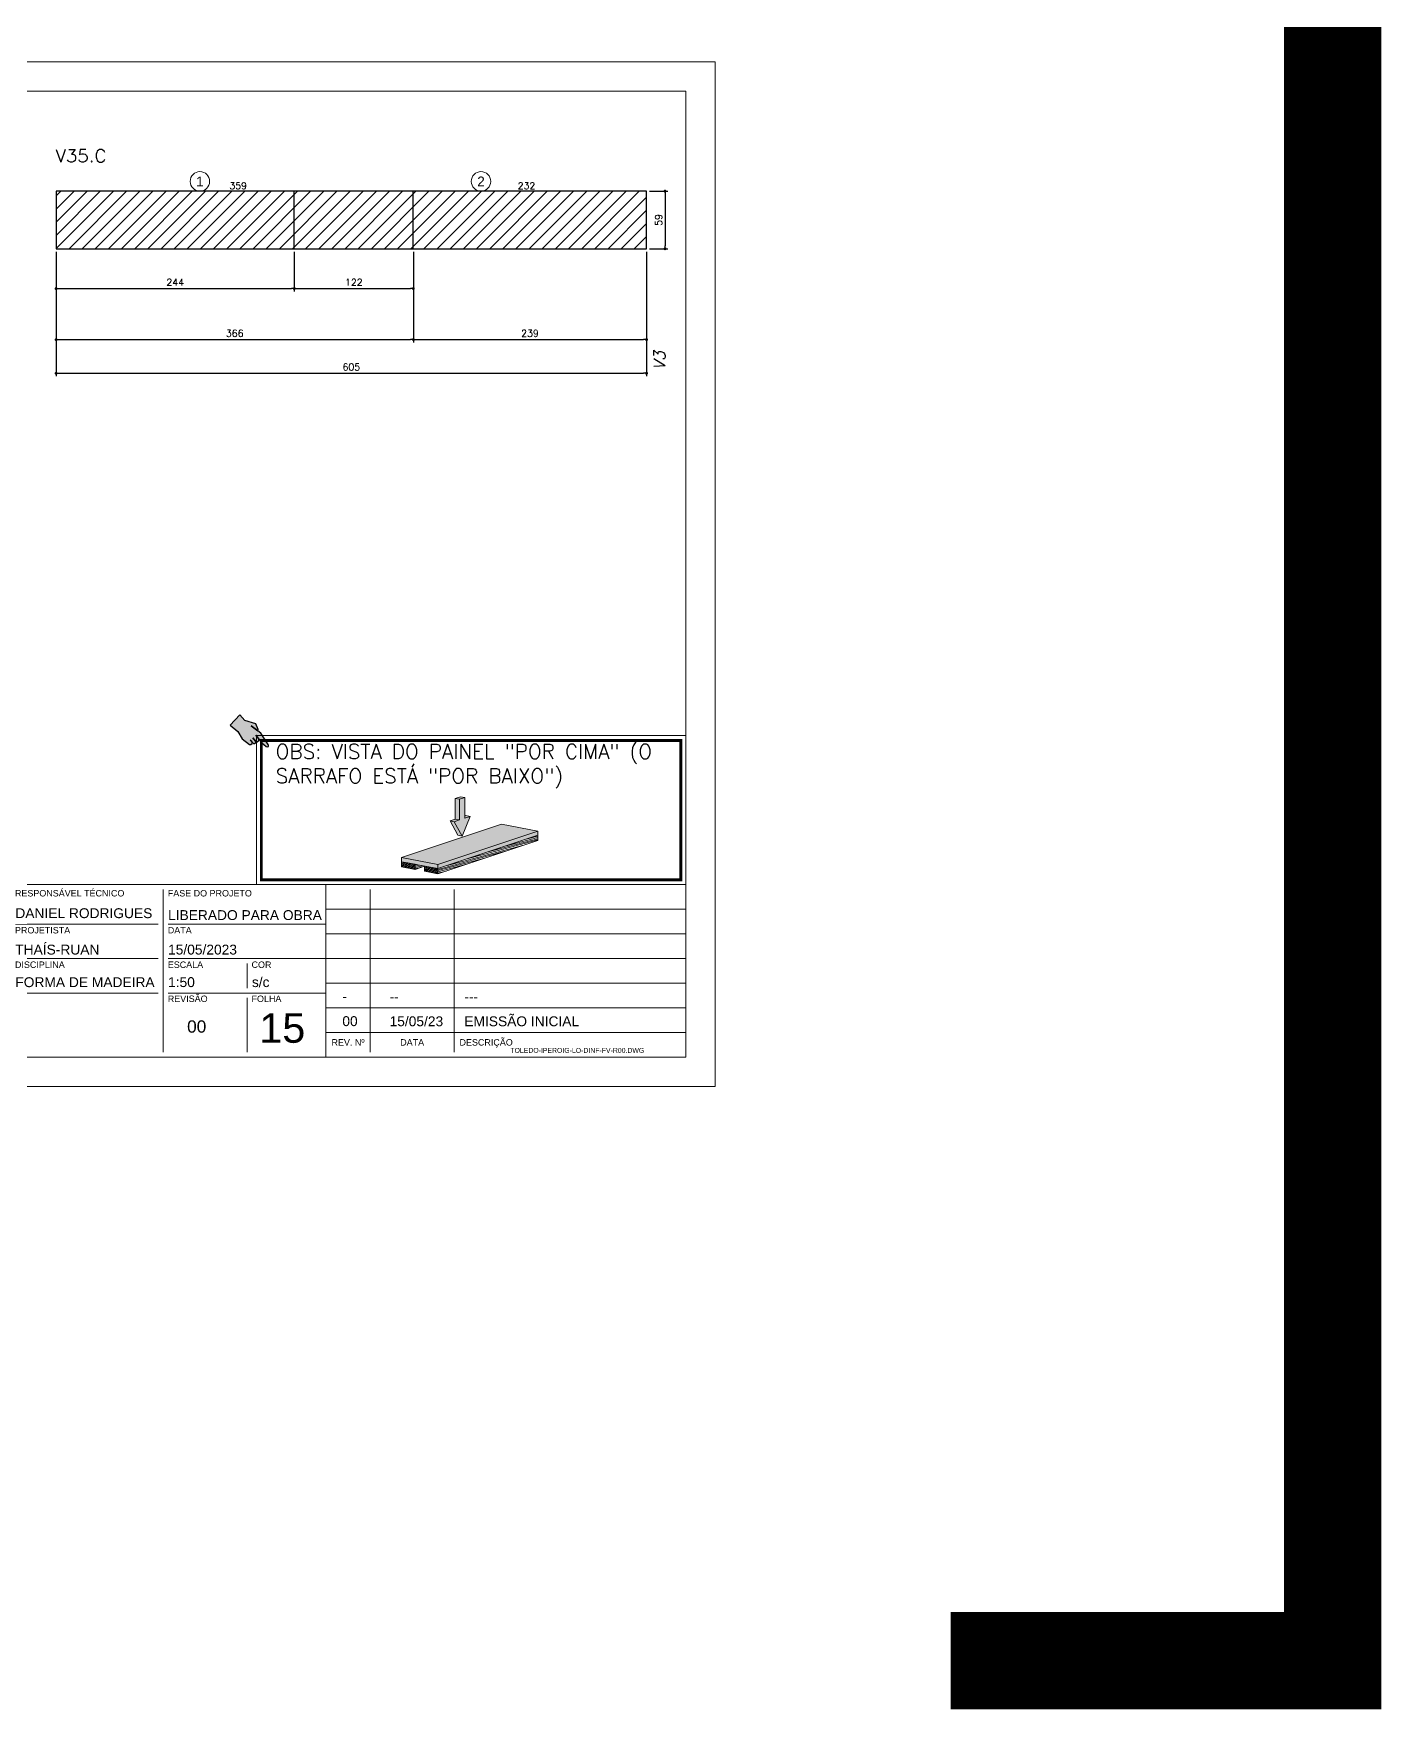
# Model space of a CAD drawing. Extents: x -20676 to 4767, y -817 to 14270.
# Drawn here: x -15135 to -13753, y 4594 to 6311 of the extents above; entities that cross this region are included whole.
import ezdxf
from ezdxf.enums import TextEntityAlignment as Align
from ezdxf.lldxf.tags import DXFTag

# ---------------------------------------------------------------- set-up
doc = ezdxf.new("R2010")
doc.units = 0
doc.header["$PDMODE"] = 2
doc.header["$PDSIZE"] = 10
doc.linetypes.add('CABLIN', pattern=[0.35, 0.25, -0.1])
doc.layers.get('0').update_dxf_attribs({"lineweight": 13})
doc.layers.get('Defpoints').update_dxf_attribs({"lineweight": 13})
for name, color, linetype, lineweight in [('contorno de painel', 7, 'Continuous', 13), ('FOLHA MB', 7, 'Continuous', 13), ('HACHURACONCRETO', 7, 'Continuous', 13), ('REAPROVEITAMENTO', 1, 'Continuous', 13), ('Romaneio', 1, 'Continuous', 13), ('texto de viga', 7, 'Continuous', 13)]:
    doc.layers.add(name, color=color, linetype=linetype, lineweight=lineweight)
for name, color, linetype in [('Cota Sarrafo', 180, 'Continuous'), ('MB_LOGO', 254, 'Continuous'), ('Painéis', 200, 'Continuous'), ('REGUA-80', 111, 'Continuous'), ('TEXTO_GERAL', 7, 'Continuous'), ('va165-sec', 5, 'DASHED')]:
    doc.layers.add(name, color=color, linetype=linetype)
doc.styles.add('ARIAL', font='arial.ttf', dxfattribs={"oblique": 15, "height": 25})
doc.styles.add('MB_C01', font='arial.ttf', dxfattribs={"height": 1.3})
doc.styles.add('MB_C02', font='arial.ttf', dxfattribs={"height": 2})
doc.styles.add('MB_C03', font='arial.ttf', dxfattribs={"height": 2.5})
doc.styles.add('MB_C04', font='arial.ttf', dxfattribs={"height": 6})
doc.styles.add('MB_LOGO', font='ariblk.ttf', dxfattribs={"height": 75})
doc.styles.add('MB_TEXT', font='ARIALN.TTF', dxfattribs={"height": 10})
doc.styles.add('REGUA-120', font='ROMANS.shx', dxfattribs={"height": 15})
doc.styles.add('ROMANS', font='romans.shx')
tags = doc.linetypes.add('DASHED', pattern=[0.75, 0.5, -0.25]).pattern_tags.tags
tags[6:7] = [DXFTag(74, 4), DXFTag(75, 0), DXFTag(340, '0'), DXFTag(46, 1.0), DXFTag(50, 0.0), DXFTag(44, 0.0), DXFTag(45, 0.0)]
tags[4:5] = [DXFTag(74, 4), DXFTag(75, 0), DXFTag(340, '0'), DXFTag(46, 1.0), DXFTag(50, 0.0), DXFTag(44, 0.0), DXFTag(45, 0.0)]
doc.dimstyles.new('PAINEL', dxfattribs={"dimtxt": 7, "dimasz": 3, "dimexe": 3, "dimexo": 3, "dimgap": 3, "dimtad": 1, "dimdec": 1, "dimzin": 12, "dimdsep": 46, "dimtxsty": 'ROMANS', "dimblk": 'DOT', "dimcen": 0, "dimclrd": 4, "dimclre": 4, "dimclrt": 240, "dimadec": 1, "dimazin": 3, "dimtfac": 1, "dimtdec": 1, "dimtmove": 0, "dimatfit": 3, "dimfxl": 0, "dimtolj": 1, "dimtzin": 12, "dimarcsym": 0})
doc.dimstyles.new('projeto2', dxfattribs={"dimtxt": 7, "dimasz": 5, "dimexe": 1.25, "dimexo": 2.5, "dimgap": 2, "dimtad": 1, "dimdec": 1, "dimdsep": 46, "dimtxsty": 'ROMANS', "dimblk": 'OBLIQUE', "dimcen": 10, "dimdle": 1, "dimse1": 1, "dimse2": 1, "dimsd1": 1, "dimsd2": 1, "dimclrd": 256, "dimclre": 256, "dimclrt": 3, "dimadec": 0, "dimazin": 0, "dimtfac": 1, "dimtdec": 1, "dimtmove": 0, "dimatfit": 3, "dimldrblk": 'OBLIQUE', "dimfxl": 0, "dimlwd": -1, "dimlwe": -1, "dimarcsym": 0})

# ---------------------------------------------------------------- blocks, each defined once
blk = doc.blocks.new('LOGO2')
at = {"layer": 'MB_LOGO', "linetype": 'Continuous'}
h = blk.add_hatch(color=256, dxfattribs=at)
h.dxf.hatch_style = 1
h.set_gradient(color1=(242, 132, 69), color2=(247, 180, 141), rotation=90, tint=1)
h.paths.add_polyline_path([(7.48, 9.64), (10.45, 12.57), (17.71, 12.57), (17.71, 3.12), (2.97, 3.12), (2.97, 12.14), (2.04, 13.06), (2.04, 2.19), (18.64, 2.19), (18.64, 13.5), (3.56, 13.5)])
h = blk.add_hatch(color=256, dxfattribs=at)
h.dxf.hatch_style = 1
h.set_gradient(color1=(242, 132, 69), color2=(247, 180, 141), rotation=90, tint=1)
h.paths.add_polyline_path([(10.52, 4.64), (10.52, 10.66), (7.5, 7.68), (4.47, 10.66), (4.47, 4.64), (5.86, 4.64), (5.86, 7.4), (7.51, 5.78), (9.13, 7.37), (9.13, 4.64)])
h = blk.add_hatch(color=256, dxfattribs=at)
h.dxf.hatch_style = 1
h.set_gradient(color1=(242, 132, 69), color2=(247, 180, 141), rotation=90, tint=1)
h.paths.add_polyline_path([(11.42, 10.66), (11.42, 4.64), (14.89, 4.64, 0.350532), (16.57, 6.18, 0.219217), (16.12, 7.6, 0.21502), (16.57, 9.03, 0.319901), (14.85, 10.66)])
h.paths.add_polyline_path([(14.75, 8.33), (12.82, 8.33), (12.82, 9.26), (14.63, 9.26, -1)], flags=16)
h.paths.add_polyline_path([(14.75, 6.04), (12.82, 6.04), (12.82, 6.97), (14.63, 6.97, -1)], flags=16)
blk.add_lwpolyline([(3.56, 13.5), (18.64, 13.5), (18.64, 2.19), (2.04, 2.19), (2.04, 13.06)], dxfattribs=at)
at = {"layer": 'MB_LOGO', "color": 31, "linetype": 'Continuous', "true_color": 0xf7b48d}
for points in [[(10.45, 12.57), (17.71, 12.57), (17.71, 3.12), (2.97, 3.12), (2.97, 12.14), (2.04, 13.06), (2.04, 2.19), (18.64, 2.19), (18.64, 13.5), (3.56, 13.5), (7.48, 9.64)], [(4.47, 10.66), (4.47, 4.64), (5.86, 4.64), (5.86, 7.4), (7.51, 5.78), (9.13, 7.37), (9.13, 4.64), (10.52, 4.64), (10.52, 10.66), (7.5, 7.68)]]:
    blk.add_lwpolyline(points, close=True, dxfattribs=at)
for points in [[(16.57, 9.03, 0.319901), (14.85, 10.66), (11.42, 10.66), (11.42, 4.64), (14.89, 4.64, 0.350532), (16.57, 6.18, 0.219217), (16.12, 7.6, 0.21502)], [(12.82, 9.26), (14.75, 9.26, -0.880235), (14.75, 8.33), (12.82, 8.33)], [(12.82, 6.97), (14.75, 6.97, -0.880235), (14.75, 6.04), (12.82, 6.04)]]:
    blk.add_lwpolyline(points, format="xyb", close=True, dxfattribs=at)
at = {"layer": 'MB_LOGO', "color": 0, "linetype": 'Continuous', "style": 'MB_LOGO'}
blk.add_text('FORMAS', height=2.496, dxfattribs=at).set_placement((19.88, 10.35))
at = {"layer": 'MB_LOGO', "color": 0, "style": 'MB_TEXT', "width": 1.1}
for s, p in [('Rua José Santa Rosa, 1300', (21.62, 9.12)), ('Jd Nova Limeira - Limeira / SP', (21.69, 7.67)), ('(19) 3440-2240', (24.01, 6.23)), ('e-mail: projetos@mbformas.com.br', (20.35, 4.93)), ('www.mbformas.com.br', (22.99, 3.64))]:
    blk.add_text(s, height=0.7993, dxfattribs=at).set_placement(p)
at = {"layer": 'MB_LOGO', "color": 252, "style": 'MB_TEXT'}
blk.add_text('DIREITOS AUTORAIS PROTEGIDOS PELA LEI Nº 9610/98', height=0.546, dxfattribs=at).set_placement((20.07, 2.62))
blk = doc.blocks.new('A$Ceb89ac90')
at = {"color": 1}
for p, q in [((1086.3, 356.7), (70, 356.7)), ((763, 351.7), (763, 250.7)), ((919.6, 351.7), (919.6, 185)), ((1086.3, 356.7), (1086.3, 179.9)), ((1455, 356.7), (1086.3, 356.7)), ((1131.8, 185), (1131.8, 351.7)), ((1217.6, 351.7), (1217.6, 185)), ((1455, 331.5), (1086.3, 331.5)), ((914.6, 316.3), (768.1, 316.3)), ((1086.3, 316.3), (924.7, 316.3)), ((758, 301.2), (440.7, 301.2)), ((1455, 306.2), (1086.3, 306.2)), ((914.6, 281), (768.1, 281)), ((1086.3, 281), (924.7, 281)), ((1005.5, 275.9), (1005.5, 250.7)), ((1455, 281), (1086.3, 281)), ((914.6, 245.6), (440.7, 245.6)), ((1086.3, 245.6), (924.7, 245.6)), ((1005.5, 240.6), (1005.5, 185)), ((1455, 255.7), (1086.3, 255.7)), ((1455, 230.4), (1086.3, 230.4)), ((1455, 205.2), (1086.3, 205.2))]:
    blk.add_line(p, q, dxfattribs=at)
for points in [[(0, 1199.9), (0, 149.9), (1485, 149.9), (1485, 1199.9)], [(70, 1169.9), (70, 179.9), (1455, 179.9), (1455, 1169.9)]]:
    blk.add_lwpolyline(points, close=True, dxfattribs=at)
at = {"xscale": 10.25810868844649, "yscale": 10.25810868844649, "zscale": 10.25810868844649}
blk.add_blockref('LOGO2', (59.7, 186.5), dxfattribs=at)
at = {"color": 6, "style": 'MB_C01'}
for s, height, p in [('CLIENTE', 6.57, (444.3, 346.1)), ('RESPONSÁVEL TÉCNICO', 6.566, (767.7, 344.6)), ('FASE DO PROJETO', 6.566, (924.3, 344.6)), ('PROJETISTA', 6.57, (767.7, 306.7)), ('DATA', 6.57, (924.3, 306.7)), ('EMPREENDIMENTO E LOCAL', 6.566, (444.3, 290.6)), ('DISCIPLINA', 6.57, (767.7, 271.4)), ('ESCALA', 6.57, (924.3, 271.4)), ('COR', 6.57, (1010.1, 271.4)), ('TÍTULO', 6.57, (444.3, 235)), ('REVISÃO', 6.57, (924.3, 236.5)), ('FOLHA', 6.57, (1010.1, 236.5))]:
    blk.add_text(s, height=height, dxfattribs=at).set_placement(p)
at = {"color": 5, "style": 'MB_C02'}
for s, p in [('DANIEL RODRIGUES', (768.1, 322.4)), ('FORMA DE MADEIRA', (768.1, 251.7))]:
    blk.add_text(s, height=10.102, dxfattribs=at).set_placement(p)
at = {"color": 6, "style": 'MB_C01'}
for s, p in [('REV. Nº', (1109, 195.1)), ('DATA', (1174.7, 195.1)), ('DESCRIÇÃO', (1250.5, 195.1))]:
    blk.add_text(s, height=6.57, dxfattribs=at).set_placement(p, align=Align.MIDDLE_CENTER)
at = {"insert": (1275.3, 189.4), "char_height": 5.051, "width": 210.818, "attachment_point": 1, "style": 'MB_C04'}
blk.add_mtext('TOLEDO-IPEROIG-LO-DINF-FV-R00.DWG', dxfattribs=at)
at = {"color": 5}
for tag, p, height, style in [('REV_05', (1103.1, 338.1), 10.1, 'MB_C02'), ('DATA_REV_05', (1151.5, 337.9), 10.1, 'MB_C02'), ('INFO_REV_05', (1228.1, 337.9), 10.1, 'MB_C02'), ('CLIENTE', (449.7, 328.8), 12.6, 'MB_C03'), ('FASE', (924.6, 320.5), 10.1, 'MB_C02'), ('REV_04', (1103.1, 312.8), 10.1, 'MB_C02'), ('DATA_REV_04', (1151.5, 312.7), 10.1, 'MB_C02'), ('INFO_REV_04', (1228.1, 312.7), 10.1, 'MB_C02'), ('PROJETISTA', (768, 285.1), 10.1, 'MB_C02'), ('DATA', (924.6, 285.1), 10.1, 'MB_C02'), ('REV_03', (1103.1, 287.6), 10.1, 'MB_C02'), ('DATA_REV_03', (1151.5, 287.4), 10.1, 'MB_C02'), ('INFO_REV_03', (1228.1, 287.4), 10.1, 'MB_C02'), ('OBRA', (449.7, 273.3), 12.6, 'MB_C03'), ('ESC', (924.6, 251.8), 10.1, 'MB_C02'), ('COR', (1010.5, 251.8), 10.1, 'MB_C02'), ('REV_02', (1103.1, 262.3), 10.1, 'MB_C02'), ('DATA_REV_02', (1151.5, 262.1), 10.1, 'MB_C02'), ('INFO_REV_02', (1228.1, 262.1), 10.1, 'MB_C02'), ('REV_01', (1103.1, 237.1), 10.1, 'MB_C02'), ('DATA_REV_01', (1151.5, 236.9), 10.1, 'MB_C02'), ('INFO_REV_01', (1228.1, 236.9), 10.1, 'MB_C02'), ('PAVIMENTO', (449.7, 215.3), 12.6, 'MB_C03'), ('FL', (1018.1, 194.7), 30.3, 'MB_C04'), ('EMISSÃO_INICIAL', (1228.1, 211.6), 10.1, 'MB_C02'), ('REV', (944.1, 205), 12.6, 'MB_C03'), ('REV_00', (1103.1, 211.8), 10.1, 'MB_C02'), ('DATA_REV_00', (1151.5, 211.6), 10.1, 'MB_C02')]:
    blk.add_attdef(tag, p, '', height=height, dxfattribs=dict(at, style=style))
at = {"color": 6, "style": 'MB_C02'}
for tag, p in [('ENDEREÇO_CLIENTE', (449.7, 307.8)), ('ENDEREÇO_OBRA', (449.7, 252.7)), ('TIPO_DE_PROJETO', (449.7, 192.3))]:
    blk.add_attdef(tag, p, '', height=10.1, dxfattribs=at)
blk = doc.blocks.new('INDICADOR')
at = {"layer": 'va165-sec', "ltscale": 100}
blk.add_hatch(color=61, dxfattribs=at).paths.add_polyline_path([(-59.7, -24.5), (-37.5, -24.3), (-35.4, -22.8), (-34.7, -18.5), (-36.9, -15.9), (-32.1, -16.5), (-29.9, -15.1), (-29.3, -11.2), (-31.5, -8.9), (-29.5, -9.3), (-27.5, -7.7), (-26.6, -3.4), (-28.9, -0.4), (-18.5, -2.8), (-3.7, -3.1), (-0.7, -1.9), (0, 0), (-1.3, 2.8), (-2.9, 3.5), (-33.7, 13.2), (-42.6, 13.1), (-44, 16), (-56.7, 23.9), (-82.1, 13.8), (-99.5, 16.7), (-102.1, -17), (-79.1, -17.5)])
at = {"layer": 'REGUA-80', "color": 1}
blk.add_lwpolyline([(-102.1, -17), (-79.1, -17.5), (-59.7, -24.5), (-37.5, -24.3), (-35.4, -22.8), (-34.7, -18.5), (-36.9, -15.9), (-43.1, -15.1), (-32.1, -16.5), (-29.9, -15.1), (-29.3, -11.2), (-31.5, -8.9), (-41.5, -7), (-29.5, -9.3), (-27.5, -7.7), (-26.6, -3.4), (-28.9, -0.4), (-39.8, 2.2), (-18.5, -2.8), (-3.7, -3.1), (-0.7, -1.9), (0, 0), (-1.3, 2.8), (-2.9, 3.5), (-33.7, 13.2), (-42.6, 13.1), (-61.9, 12.9), (-42.6, 13.1), (-44, 16), (-56.7, 23.9), (-82.1, 13.8), (-99.5, 16.7), (-102.1, -17)], dxfattribs=at)
blk = doc.blocks.new('DEDADA')
at = {"linetype": 'Continuous', "ltscale": 100, "xscale": 0.5000000000004939, "yscale": 0.5000000000004939, "zscale": 0.5000000000004939, "rotation": 321.5463332659798}
blk.add_blockref('INDICADOR', (63.1, 17), dxfattribs=at)
blk = doc.blocks.new('FDSFSDFSDF')
at = {"layer": 'HACHURACONCRETO'}
h = blk.add_hatch(color=1, dxfattribs=at)
h.dxf.hatch_style = 1
h.paths.add_polyline_path([(-20956.4, 7327.5), (-20960.7, 7328.3), (-20960.7, 7307.2), (-20956.4, 7306.3)], flags=17)
h.paths.add_polyline_path([(-20951, 7329.3), (-20956.4, 7327.5), (-20956.4, 7306.3), (-20961.8, 7304.5), (-20953.7, 7289.8), (-20945.6, 7310), (-20951, 7308.2)])
h.paths.add_polyline_path([(-20961.8, 7304.5), (-20966.1, 7305.3), (-20958, 7290.7), (-20953.7, 7289.8)])
h.paths.add_polyline_path([(-20956.4, 7306.3), (-20960.7, 7307.2), (-20966.1, 7305.3), (-20961.8, 7304.5)])
h.paths.add_polyline_path([(-20945.6, 7310), (-20949.9, 7310.8), (-20951, 7310.4), (-20951, 7308.2)], flags=17)
h.paths.add_polyline_path([(-20951, 7329.3), (-20955.3, 7330.1), (-20960.7, 7328.3), (-20956.4, 7327.5)])
h = blk.add_hatch(color=253, dxfattribs=at)
h.dxf.hatch_style = 1
h.paths.add_polyline_path([(-20876.3, 7294.9), (-20913.5, 7302), (-21015.7, 7267.8), (-20978.5, 7260.6)])
h.paths.add_polyline_path([(-21015.7, 7267.8), (-21015.7, 7263.5), (-20978.5, 7256.4), (-20978.5, 7260.6)])
h.paths.add_polyline_path([(-20876.3, 7290.6), (-20876.3, 7294.9), (-20978.5, 7260.6), (-20978.5, 7256.4)])
h = blk.add_hatch(dxfattribs=at)
h.set_pattern_fill('ANSI31', color=252, scale=0.409149, angle=150)
h.set_pattern_definition([(195, (7609.989, -2957.4306), (0.336218163, -1.254783266), [])])
h.paths.add_polyline_path([(-20992.2, 7258.9), (-20992.2, 7259), (-21002, 7260.9), (-21002, 7255.6)])
h.paths.add_polyline_path([(-20876.3, 7285.4), (-20876.3, 7290.6), (-20978.5, 7256.4), (-20978.5, 7251.1)])
h = blk.add_hatch(dxfattribs=at)
h.set_pattern_fill('ANSI31', color=252, scale=0.409149)
h.set_pattern_definition([(45, (7609.989, -2957.4306), (-0.918565103, 0.918565103), [])])
h.paths.add_polyline_path([(-21002, 7260.9), (-21015.7, 7263.5), (-21015.7, 7258.3), (-21002, 7255.6)])
h.paths.add_polyline_path([(-20978.5, 7256.4), (-20992.2, 7259), (-20992.2, 7253.8), (-20978.5, 7251.1)])
at = {"color": 0, "linetype": 'Continuous', "lineweight": 0, "extrusion": (5.55112e-17, 0.967349, 0.253449)}
for p, q in [((-20960.7, 7328.3), (-20955.3, 7330.1)), ((-20956.4, 7327.5), (-20960.7, 7328.3)), ((-20960.7, 7307.2), (-20960.7, 7328.3)), ((-20951, 7329.3), (-20956.4, 7327.5)), ((-20956.4, 7327.5), (-20956.4, 7306.3)), ((-20951, 7329.3), (-20955.3, 7330.1)), ((-20951, 7308.2), (-20951, 7329.3)), ((-20913.5, 7302), (-21015.7, 7267.8)), ((-20966.1, 7305.3), (-20960.7, 7307.2)), ((-20961.8, 7304.5), (-20966.1, 7305.3)), ((-20958, 7290.7), (-20966.1, 7305.3)), ((-20956.4, 7306.3), (-20961.8, 7304.5)), ((-20961.8, 7304.5), (-20953.7, 7289.8)), ((-20956.4, 7306.3), (-20960.7, 7307.2)), ((-20953.7, 7289.8), (-20945.6, 7310)), ((-20951, 7310.4), (-20949.9, 7310.8)), ((-20945.6, 7310), (-20951, 7308.2)), ((-20945.6, 7310), (-20949.9, 7310.8)), ((-20876.3, 7294.9), (-20913.5, 7302)), ((-20978.5, 7260.6), (-20876.3, 7294.9)), ((-20876.3, 7290.6), (-20978.5, 7256.4)), ((-20876.3, 7290.6), (-20978.5, 7256.4)), ((-20876.3, 7285.4), (-20978.5, 7251.1)), ((-20953.7, 7289.8), (-20958, 7290.7)), ((-20876.3, 7290.6), (-20876.3, 7294.9)), ((-20876.3, 7290.6), (-20876.3, 7285.4)), ((-21015.7, 7267.8), (-20978.5, 7260.6)), ((-21015.7, 7263.5), (-21015.7, 7267.8)), ((-21015.7, 7263.5), (-21015.7, 7258.3)), ((-21015.7, 7263.5), (-21002, 7260.9)), ((-20978.5, 7256.4), (-21015.7, 7263.5)), ((-21002, 7255.6), (-21015.7, 7258.3)), ((-21002, 7260.9), (-21002, 7255.6)), ((-20992.2, 7258.9), (-21002, 7255.6)), ((-20978.5, 7256.4), (-20992.2, 7259)), ((-20992.2, 7259), (-20992.2, 7253.8)), ((-20978.5, 7251.1), (-20992.2, 7253.8)), ((-20978.5, 7256.4), (-20978.5, 7260.6)), ((-20978.5, 7256.4), (-20978.5, 7251.1))]:
    blk.add_line(p, q, dxfattribs=at)
blk.add_lwpolyline([(-21164.5, 7392.8), (-20724.6, 7392.8), (-20724.6, 7240), (-21164.5, 7240)], close=True)
at = {"const_width": 3}
blk.add_lwpolyline([(-21159.5, 7387.8), (-20729.6, 7387.8), (-20729.6, 7245), (-21159.5, 7245)], close=True, dxfattribs=at)
at = {"lineweight": 5, "xscale": 0.8622490710097133, "yscale": 0.8622490710097133, "zscale": 0.2874163570032379}
blk.add_blockref('DEDADA', (-21206.7, 7367), dxfattribs=at)
at = {"layer": 'contorno de painel', "linetype": 'CABLIN', "insert": (-21144.8, 7383.9), "char_height": 15, "attachment_point": 1, "style": 'ROMANS'}
blk.add_mtext_dynamic_manual_height_columns('OBS: VISTA DO PAINEL "POR CIMA" (O SARRAFO ESTÁ "POR BAIXO")', width=429.807, gutter_width=45, heights=[0], dxfattribs=at)
blk = doc.blocks.new('_Dot')
at = {"color": 0, "linetype": 'ByBlock', "lineweight": -2}
blk.add_line((-0.5, 0), (-1, 0), dxfattribs=at)
at = {"color": 0, "linetype": 'ByBlock', "const_width": 0.5}
blk.add_lwpolyline([(-0.25, 0, 1), (0.25, 0, 1)], format="xyb", close=True, dxfattribs=at)
blk = doc.blocks.new('*D2006')
at = {"layer": 'Defpoints', "color": 0, "transparency": 16777216}
for p in [(-15111.5, 6090.6), (-14506.5, 6090.6), (-14506.5, 5963)]:
    blk.add_point(p, dxfattribs=at)
at = {"layer": 'Painéis', "color": 4, "lineweight": -2, "transparency": 16777216}
for p, q in [((-15111.5, 6087.6), (-15111.5, 5960)), ((-14506.5, 6087.6), (-14506.5, 5960)), ((-15108.5, 5963), (-14509.5, 5963))]:
    blk.add_line(p, q, dxfattribs=at)
at = {"layer": 'Painéis', "color": 4, "lineweight": -2, "transparency": 16777216, "xscale": 3, "yscale": 3, "zscale": 3, "rotation": 180}
blk.add_blockref('_Dot', (-15111.5, 5963), dxfattribs=at)
at = {"layer": 'Painéis', "color": 4, "lineweight": -2, "transparency": 16777216, "xscale": 3, "yscale": 3, "zscale": 3}
blk.add_blockref('_Dot', (-14506.5, 5963), dxfattribs=at)
at = {"layer": 'Painéis', "color": 240, "transparency": 16777216, "insert": (-14809, 5969.5), "char_height": 7, "attachment_point": 5, "style": 'ROMANS'}
blk.add_mtext('\\A1;605', dxfattribs=at)
blk = doc.blocks.new('*D2007')
at = {"layer": 'Defpoints', "color": 0, "transparency": 16777216}
for p in [(-14506.5, 6149.6), (-14506.5, 6090.6), (-14487.6, 6090.6)]:
    blk.add_point(p, dxfattribs=at)
at = {"layer": 'Painéis', "color": 4, "lineweight": -2, "transparency": 16777216}
for p, q in [((-14503.5, 6149.6), (-14484.6, 6149.6)), ((-14487.6, 6146.6), (-14487.6, 6093.6)), ((-14503.5, 6090.6), (-14484.6, 6090.6))]:
    blk.add_line(p, q, dxfattribs=at)
at = {"layer": 'Painéis', "color": 4, "lineweight": -2, "transparency": 16777216, "xscale": 3, "yscale": 3, "zscale": 3}
for p, rotation in [((-14487.6, 6149.6), 90), ((-14487.6, 6090.6), 270)]:
    blk.add_blockref('_Dot', p, dxfattribs=dict(at, rotation=rotation))
at = {"layer": 'Painéis', "color": 240, "transparency": 16777216, "insert": (-14494.1, 6120.1), "char_height": 7, "attachment_point": 5, "rotation": 90, "style": 'ROMANS'}
blk.add_mtext('\\A1;59', dxfattribs=at)
blk = doc.blocks.new('*D2008')
at = {"layer": 'Defpoints', "color": 0, "transparency": 16777216}
for p in [(-15111.5, 6090.6), (-14867.5, 6090.6), (-14867.5, 6049.8)]:
    blk.add_point(p, dxfattribs=at)
at = {"layer": 'Painéis', "color": 4, "lineweight": -2, "transparency": 16777216}
for p, q in [((-15111.5, 6087.6), (-15111.5, 6046.8)), ((-14867.5, 6087.6), (-14867.5, 6046.8)), ((-15108.5, 6049.8), (-14870.5, 6049.8))]:
    blk.add_line(p, q, dxfattribs=at)
at = {"layer": 'Painéis', "color": 4, "lineweight": -2, "transparency": 16777216, "xscale": 3, "yscale": 3, "zscale": 3, "rotation": 180}
blk.add_blockref('_Dot', (-15111.5, 6049.8), dxfattribs=at)
at = {"layer": 'Painéis', "color": 4, "lineweight": -2, "transparency": 16777216, "xscale": 3, "yscale": 3, "zscale": 3}
blk.add_blockref('_Dot', (-14867.5, 6049.8), dxfattribs=at)
at = {"layer": 'Painéis', "color": 240, "transparency": 16777216, "insert": (-14989.5, 6056.3), "char_height": 7, "attachment_point": 5, "style": 'ROMANS'}
blk.add_mtext('\\A1;244', dxfattribs=at)
blk = doc.blocks.new('*D2009')
at = {"layer": 'Defpoints', "color": 0, "transparency": 16777216}
for p in [(-14867.5, 6090.6), (-14745.5, 6090.6), (-14745.5, 6049.8)]:
    blk.add_point(p, dxfattribs=at)
at = {"layer": 'Painéis', "color": 4, "lineweight": -2, "transparency": 16777216}
for p, q in [((-14867.5, 6087.6), (-14867.5, 6046.8)), ((-14745.5, 6087.6), (-14745.5, 6046.8)), ((-14864.5, 6049.8), (-14748.5, 6049.8))]:
    blk.add_line(p, q, dxfattribs=at)
at = {"layer": 'Painéis', "color": 4, "lineweight": -2, "transparency": 16777216, "xscale": 3, "yscale": 3, "zscale": 3, "rotation": 180}
blk.add_blockref('_Dot', (-14867.5, 6049.8), dxfattribs=at)
at = {"layer": 'Painéis', "color": 4, "lineweight": -2, "transparency": 16777216, "xscale": 3, "yscale": 3, "zscale": 3}
blk.add_blockref('_Dot', (-14745.5, 6049.8), dxfattribs=at)
at = {"layer": 'Painéis', "color": 240, "transparency": 16777216, "insert": (-14806.5, 6056.3), "char_height": 7, "attachment_point": 5, "style": 'ROMANS'}
blk.add_mtext('\\A1;122', dxfattribs=at)
blk = doc.blocks.new('*D2010')
at = {"layer": 'Defpoints', "color": 0, "transparency": 16777216}
for p in [(-14745.5, 6090.6), (-14506.5, 6090.6), (-14506.5, 5997.5)]:
    blk.add_point(p, dxfattribs=at)
at = {"layer": 'Painéis', "color": 4, "lineweight": -2, "transparency": 16777216}
for p, q in [((-14745.5, 6087.6), (-14745.5, 5994.5)), ((-14506.5, 6087.6), (-14506.5, 5994.5)), ((-14742.5, 5997.5), (-14509.5, 5997.5))]:
    blk.add_line(p, q, dxfattribs=at)
at = {"layer": 'Painéis', "color": 4, "lineweight": -2, "transparency": 16777216, "xscale": 3, "yscale": 3, "zscale": 3, "rotation": 180}
blk.add_blockref('_Dot', (-14745.5, 5997.5), dxfattribs=at)
at = {"layer": 'Painéis', "color": 4, "lineweight": -2, "transparency": 16777216, "xscale": 3, "yscale": 3, "zscale": 3}
blk.add_blockref('_Dot', (-14506.5, 5997.5), dxfattribs=at)
at = {"layer": 'Painéis', "color": 240, "transparency": 16777216, "insert": (-14626, 6004), "char_height": 7, "attachment_point": 5, "style": 'ROMANS'}
blk.add_mtext('\\A1;239', dxfattribs=at)
blk = doc.blocks.new('*D2011')
at = {"layer": 'Defpoints', "color": 0, "transparency": 16777216}
for p in [(-15111.5, 6090.6), (-14745.5, 6090.6), (-14745.5, 5997.5)]:
    blk.add_point(p, dxfattribs=at)
at = {"layer": 'Painéis', "color": 4, "lineweight": -2, "transparency": 16777216}
for p, q in [((-15111.5, 6087.6), (-15111.5, 5994.5)), ((-14745.5, 6087.6), (-14745.5, 5994.5)), ((-15108.5, 5997.5), (-14748.5, 5997.5))]:
    blk.add_line(p, q, dxfattribs=at)
at = {"layer": 'Painéis', "color": 4, "lineweight": -2, "transparency": 16777216, "xscale": 3, "yscale": 3, "zscale": 3, "rotation": 180}
blk.add_blockref('_Dot', (-15111.5, 5997.5), dxfattribs=at)
at = {"layer": 'Painéis', "color": 4, "lineweight": -2, "transparency": 16777216, "xscale": 3, "yscale": 3, "zscale": 3}
blk.add_blockref('_Dot', (-14745.5, 5997.5), dxfattribs=at)
at = {"layer": 'Painéis', "color": 240, "transparency": 16777216, "insert": (-14928.5, 6004), "char_height": 7, "attachment_point": 5, "style": 'ROMANS'}
blk.add_mtext('\\A1;366', dxfattribs=at)
blk = doc.blocks.new('*D2012')
at = {"layer": 'Defpoints', "color": 0, "transparency": 16777216}
for p in [(-15104.5, 6149.6), (-14745.5, 6149.6), (-14745.5, 6149.6)]:
    blk.add_point(p, dxfattribs=at)
at = {"layer": 'Cota Sarrafo', "color": 3, "transparency": 16777216, "insert": (-14925, 6155.1), "char_height": 7, "attachment_point": 5, "style": 'ROMANS'}
blk.add_mtext('359', dxfattribs=at)
blk = doc.blocks.new('_OBLIQUE')
at = {"color": 0, "linetype": 'ByBlock', "lineweight": -2}
for p, q in [((0, 0), (-1, 0)), ((-0.5, -0.5), (0.5, 0.5))]:
    blk.add_line(p, q, dxfattribs=at)
blk = doc.blocks.new('*D2013')
at = {"layer": 'Defpoints', "color": 0, "transparency": 16777216}
for p in [(-14745.5, 6149.6), (-14513.5, 6149.6), (-14513.5, 6149.6)]:
    blk.add_point(p, dxfattribs=at)
at = {"layer": 'Cota Sarrafo', "color": 3, "transparency": 16777216, "insert": (-14629.5, 6155.1), "char_height": 7, "attachment_point": 5, "style": 'ROMANS'}
blk.add_mtext('232', dxfattribs=at)

msp = doc.modelspace()

# ---------------------------------------------------------------- hatches: boundary and pattern name
at = {"layer": 'REAPROVEITAMENTO'}
h = msp.add_hatch(dxfattribs=at)
h.set_pattern_fill('ANSI31', color=256, scale=3, style=0)
h.paths.add_polyline_path([(-14506.51, 6149.59), (-15111.51, 6149.59), (-15111.51, 6090.59), (-14506.51, 6090.59)])

# ---------------------------------------------------------------- linework, layer by layer
at = {"layer": 'contorno de painel', "const_width": 100}
msp.add_lwpolyline([(-14200.03, 9704.54), (-13803.49, 9704.54), (-13803.49, 4643.85), (-14195, 4643.85)], dxfattribs=at)
at = {"layer": 'Painéis', "color": 6}
for p, q in [((-14867.51, 6090.59), (-14867.51, 6149.59)), ((-14745.51, 6090.59), (-14745.51, 6149.59))]:
    msp.add_line(p, q, dxfattribs=at)
msp.add_lwpolyline([(-14506.51, 6149.59), (-15111.51, 6149.59), (-15111.51, 6090.59), (-14506.51, 6090.59)], close=True, dxfattribs=at)
at = {"layer": 'Romaneio'}
for centre in [(-14964.2, 6159.59), (-14676.18, 6159.59)]:
    msp.add_circle(centre, 10, dxfattribs=at)

# ---------------------------------------------------------------- block references
ref = msp.add_blockref('A$Ceb89ac90', (-15921.4, 5082.32))
ref.add_attrib('INFO_REV_01', '---', (-14693.27, 5319.21), dxfattribs={"color": 5, "height": 10.102, "style": 'MB_C02'})
ref.add_attrib('DATA_REV_01', '--', (-14769.86, 5319.21), dxfattribs={"color": 5, "height": 10.102, "style": 'MB_C02'})
ref.add_attrib('REV_01', '-', (-14818.25, 5319.38), dxfattribs={"color": 5, "height": 10.1, "style": 'MB_C02'})
ref.add_attrib('EMISSÃO_INICIAL', 'EMISSÃO INICIAL', (-14693.27, 5293.96), dxfattribs={"color": 5, "height": 10.102, "style": 'MB_C02'})
ref.add_attrib('DATA_REV_00', '15/05/23', (-14769.86, 5293.96), dxfattribs={"color": 5, "height": 10.102, "style": 'MB_C02'})
ref.add_attrib('REV_00', '00', (-14818.25, 5294.12), dxfattribs={"color": 5, "height": 10.102, "style": 'MB_C02'})
ref.add_attrib('FL', '15', (-14903.31, 5277), dxfattribs={"color": 5, "height": 30.306, "style": 'MB_C04'})
ref.add_attrib('REV', '00', (-14977.29, 5287.35), dxfattribs={"color": 5, "height": 12.628, "style": 'MB_C03'})
ref.add_attrib('COR', 's/c', (-14910.92, 5334.09), dxfattribs={"color": 5, "height": 10.102, "style": 'MB_C02'})
ref.add_attrib('ESC', '1:50', (-14996.83, 5334.09), dxfattribs={"color": 5, "height": 10.102, "style": 'MB_C02'})
ref.add_attrib('FASE', 'LIBERADO PARA OBRA', (-14996.83, 5402.78), dxfattribs={"color": 5, "height": 10.102, "style": 'MB_C02'})
ref.add_attrib('DATA', '15/05/2023', (-14996.83, 5367.43), dxfattribs={"color": 5, "height": 10.102, "style": 'MB_C02'})
ref.add_attrib('PROJETISTA', 'THAÍS-RUAN', (-15153.41, 5367.43), dxfattribs={"color": 5, "height": 10.102, "style": 'MB_C02'})
ref.add_attrib('TIPO_DE_PROJETO', 'FORMA PARA FUNDO DE VIGAS', (-15471.67, 5274.6), dxfattribs={"color": 6, "height": 10.102, "style": 'MB_C02'})
ref.add_attrib('PAVIMENTO', 'DUPLEX INFERIOR', (-15471.67, 5297.62), dxfattribs={"color": 5, "height": 12.6276, "style": 'MB_C03'})
ref.add_attrib('ENDEREÇO_OBRA', 'Rua iperoig, 180-perdizes-sp', (-15471.67, 5335.01), dxfattribs={"color": 6, "height": 10.102, "style": 'MB_C02'})
ref.add_attrib('OBRA', 'IPEROIG', (-15471.67, 5355.66), dxfattribs={"color": 5, "height": 12.628, "style": 'MB_C03'})
ref.add_attrib('ENDEREÇO_CLIENTE', 'Rua Hungria, 620-10ºAndar SP / São Paulo', (-15471.67, 5390.15), dxfattribs={"color": 6, "height": 10.102, "style": 'MB_C02', "width": 0.75})
ref.add_attrib('CLIENTE', 'TOLEDO FERRARI', (-15471.67, 5411.16), dxfattribs={"color": 5, "height": 12.6276, "style": 'MB_C03'})
at = {"layer": 'FOLHA MB'}
msp.add_blockref('FDSFSDFSDF', (6258.22, -1800.99), dxfattribs=at)

# ---------------------------------------------------------------- texts
at = {"layer": 'Romaneio', "color": 7, "style": 'ARIAL'}
for s, p in [('1', (-14964.2, 6159.59)), ('2', (-14676.18, 6159.59))]:
    msp.add_text(s, height=10, dxfattribs=at).set_placement(p, align=Align.MIDDLE_CENTER)
at = {"layer": 'texto de viga', "color": 215, "style": 'REGUA-120', "oblique": 15}
msp.add_text('V3', height=11.752, rotation=90, dxfattribs=at).set_placement((-14487.45, 5966.57))
at = {"layer": 'TEXTO_GERAL', "style": 'REGUA-120', "width": 1.05}
msp.add_text('V35.C', height=13, dxfattribs=at).set_placement((-15112.05, 6179.33))

# ---------------------------------------------------------------- dimensions: what is measured, and where the dimension line sits
at = {"layer": 'Cota Sarrafo'}
for base, p1, p2, picture, middle in [((-14745.51, 6149.59), (-15104.51, 6149.59), (-14745.51, 6149.59), '*D2012', (-14925.01, 6155.09)), ((-14513.51, 6149.59), (-14745.51, 6149.59), (-14513.51, 6149.59), '*D2013', (-14629.51, 6155.09))]:
    dim = msp.add_linear_dim(base=base, p1=p1, p2=p2, dimstyle='projeto2', dxfattribs=at)
    dim.commit()
    dim.dimension.update_dxf_attribs({"geometry": picture, "text_midpoint": middle})
at = {"layer": 'Painéis', "color": 6}
dim = msp.add_linear_dim(base=(-14487.6, 6090.59), p1=(-14506.51, 6149.59), p2=(-14506.51, 6090.59), angle=90, dimstyle='PAINEL', override={"dimarcsym": 2}, dxfattribs=at)
dim.commit()
dim.dimension.update_dxf_attribs({"geometry": '*D2007', "text_midpoint": (-14494.1, 6120.09)})
for base, p1, p2, picture, middle in [((-14506.51, 5963.01), (-15111.51, 6090.59), (-14506.51, 6090.59), '*D2006', (-14809.01, 5969.51)), ((-14867.51, 6049.84), (-15111.51, 6090.59), (-14867.51, 6090.59), '*D2008', (-14989.51, 6056.34)), ((-14745.51, 5997.51), (-15111.51, 6090.59), (-14745.51, 6090.59), '*D2011', (-14928.51, 6004.01)), ((-14745.51, 6049.84), (-14867.51, 6090.59), (-14745.51, 6090.59), '*D2009', (-14806.51, 6056.34)), ((-14506.51, 5997.51), (-14745.51, 6090.59), (-14506.51, 6090.59), '*D2010', (-14626.01, 6004.01))]:
    dim = msp.add_linear_dim(base=base, p1=p1, p2=p2, dimstyle='PAINEL', override={"dimarcsym": 2}, dxfattribs=at)
    dim.commit()
    dim.dimension.update_dxf_attribs({"geometry": picture, "text_midpoint": middle})

doc.saveas('drawing.dxf')
